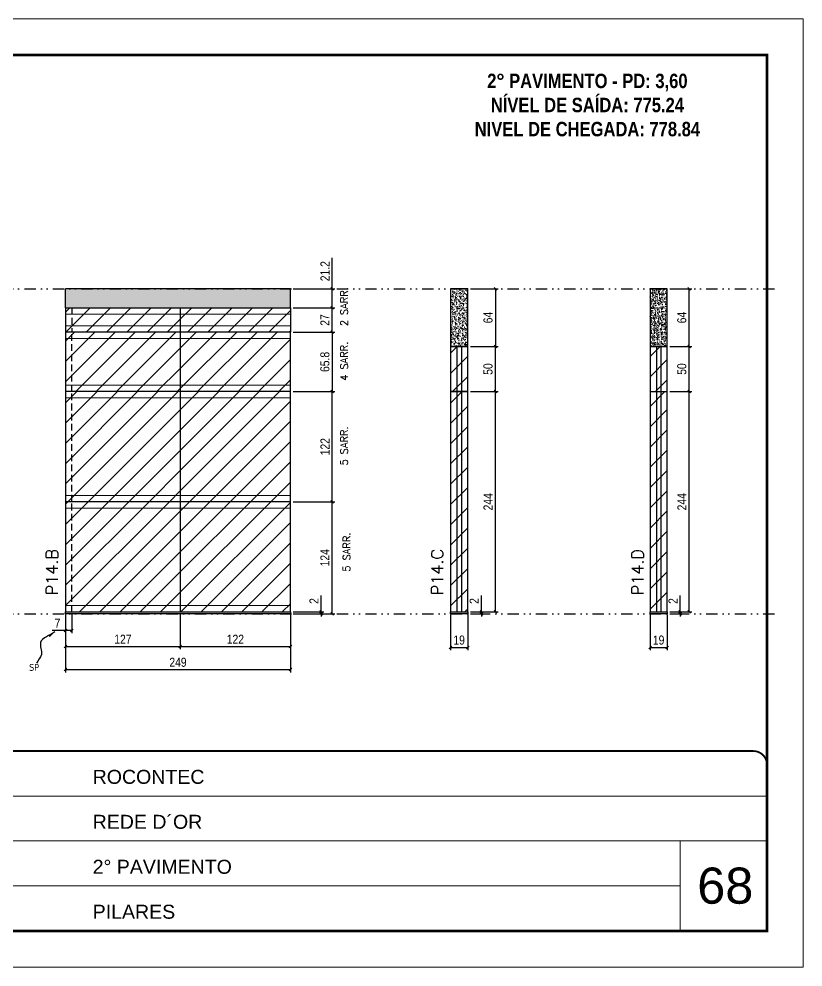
# Model space of a CAD drawing. Extents: x 2949 to 9203, y -16089 to 12527.
# Drawn here: x 8321 to 9189, y -6900 to -5850 of the extents above; entities that cross this region are included whole.
import ezdxf

# ---------------------------------------------------------------- set-up
doc = ezdxf.new("R2010")
doc.units = 0
for name, pattern in [('CONTINUO', [0]), ('DASHED', [0.75, 0.5, -0.25]), ('DIVIDE2', [0.625, 0.25, -0.125, 0, -0.125, 0, -0.125]), ('HIDDEN', [0.375, 0.25, -0.125])]:
    doc.linetypes.add(name, pattern=pattern)
for name, color, linetype, lineweight in [('CARIMBO', 255, 'Continuous', 9), ('Folhas', 255, 'Continuous', 9), ('Hachura', 251, 'Continuous', 9), ('Sarr 2.2x7', 40, 'Continuous', 9), ('SARRAFO DE PRESSAO', 251, 'DASHED', 9), ('Texto Seção', 7, 'Continuous', 15)]:
    doc.layers.add(name, color=color, linetype=linetype, lineweight=lineweight)
for name, color, linetype in [('COTA', 241, 'Continuous'), ('NOMENCLATURA', 7, 'Continuous'), ('Nível', 160, 'Continuous'), ('Painéis', 200, 'Continuous'), ('SARR_2.2x7', 40, 'Continuous'), ('Sarrafo de Pressão', 42, 'HIDDEN'), ('texto', 7, 'Continuous')]:
    doc.layers.add(name, color=color, linetype=linetype)
doc.styles.add('ARIAL', font='arial.ttf')
doc.styles.add('COTA TECNICA', font='techl___.ttf', dxfattribs={"height": 10})
doc.styles.add('COTA TECNICA-50', font='techl___.ttf', dxfattribs={"height": 10})
doc.styles.add('REGUA-120', font='ROMANS.shx', dxfattribs={"height": 15})
doc.styles.add('ROMANC', font='techb___.ttf', dxfattribs={"height": 2.5})
doc.styles.add('ROMANS', font='romans.shx')
doc.styles.get("Standard").update_dxf_attribs({"font": 'arial.ttf'})
doc.dimstyles.new('COTA PAINEL-50', dxfattribs={"dimtxt": 10, "dimasz": 3, "dimexe": 3, "dimexo": 3, "dimgap": 3, "dimtad": 1, "dimdec": 1, "dimzin": 12, "dimdsep": 46, "dimtxsty": 'COTA TECNICA-50', "dimblk1": 'OBLIQUE', "dimblk2": 'OBLIQUE', "dimsah": 1, "dimcen": 0.9, "dimclrd": 4, "dimclre": 4, "dimclrt": 240, "dimadec": 1, "dimazin": 3, "dimtfac": 1, "dimtdec": 1, "dimtmove": 0, "dimatfit": 3, "dimfxl": 1, "dimtolj": 1, "dimtzin": 12, "dimarcsym": 0})
doc.dimstyles.new('PAINEL', dxfattribs={"dimtxt": 10, "dimasz": 3, "dimexe": 3, "dimexo": 3, "dimgap": 3, "dimtad": 1, "dimdec": 1, "dimzin": 12, "dimdsep": 46, "dimtxsty": 'COTA TECNICA', "dimblk1": 'OBLIQUE', "dimblk2": 'OBLIQUE', "dimsah": 1, "dimcen": 0.9, "dimclrd": 4, "dimclre": 4, "dimclrt": 240, "dimadec": 1, "dimazin": 3, "dimtfac": 1, "dimtdec": 1, "dimtmove": 0, "dimatfit": 3, "dimfxl": 1, "dimtolj": 1, "dimtzin": 12, "dimarcsym": 0})
doc.dimstyles.get("Standard").update_dxf_attribs({"dimtxt": 0.18, "dimasz": 0.18, "dimexe": 0.18, "dimexo": 0.0625, "dimgap": 0.09, "dimtad": 0, "dimtih": 1, "dimtoh": 1, "dimdec": 4, "dimzin": 0, "dimdsep": 46, "dimtxsty": 'Standard', "dimcen": 0.09, "dimadec": 0, "dimazin": 0, "dimtfac": 1, "dimtdec": 4, "dimtofl": 0, "dimtmove": 0, "dimatfit": 3, "dimfxl": 1, "dimtolj": 1, "dimtzin": 0, "dimarcsym": 0})
pattern_1 = [(45, (-122901.967, -37644.947), (-11.2253202, 11.2253202), [])]
pattern_2 = [(45, (-122901.967, -37643.947), (-11.2253202, 11.2253202), [])]

# ---------------------------------------------------------------- blocks, each defined once
blk = doc.blocks.new('9999999999')
at = {"color": 30, "linetype": 'CONTINUO'}
for p, q in [((98564.6, 34379.6), (99584, 34379.6)), ((98564.6, 34329.8), (99488, 34329.8)), ((99584, 34329.8), (99488, 34329.8)), ((99488, 34329.8), (99488, 34230.2)), ((98564.6, 34280), (99488, 34280))]:
    blk.add_line(p, q, dxfattribs=at)
at = {"color": 30, "linetype": 'CONTINUO', "const_width": 2}
blk.add_lwpolyline([(99584, 34230.2), (99584, 34414.4, 0.414214), (99569, 34429.4), (98229, 34429.4, 0.414214), (98214, 34414.4), (98214, 34245.2, 0.414214), (98229, 34230.2), (99584, 34230.2)], format="xyb", dxfattribs=at)
at = {"layer": 'Folhas'}
blk.add_lwpolyline([(98139, 34190.2), (99624, 34190.2), (99624, 35240.2), (98139, 35240.2)], close=True, dxfattribs=at)
at = {"layer": 'Folhas', "color": 30, "const_width": 3}
blk.add_lwpolyline([(98214, 34230.2), (99584, 34230.2), (99584, 35200.2), (98214, 35200.2)], close=True, dxfattribs=at)
at = {"color": 7, "linetype": 'Continuous', "ltscale": 5, "style": 'ARIAL'}
for s, height, p in [('ROCONTEC', 15.48, (98837.7, 34393.1)), ('REDE D´OR', 15.48, (98837.7, 34343.3)), ('2° PAVIMENTO', 15.483, (98837.7, 34293.5)), ('PILARES', 15.48, (98837.7, 34243.7))]:
    blk.add_text(s, height=height, dxfattribs=at).set_placement(p)
blk = doc.blocks.new('_Oblique')
at = {"color": 0, "linetype": 'ByBlock', "lineweight": -2}
blk.add_line((-0.5, -0.5), (0.5, 0.5), dxfattribs=at)
blk = doc.blocks.new('*D2283')
at = {"layer": 'COTA', "color": 4, "lineweight": -2, "transparency": 16777216}
for p, q in [((8372.7, -6510.2), (8372.7, -6574.1)), ((8621.7, -6510.2), (8621.7, -6574.1)), ((8372.7, -6571.1), (8621.7, -6571.1))]:
    blk.add_line(p, q, dxfattribs=at)
at = {"layer": 'Defpoints', "color": 0, "transparency": 16777216}
for p in [(8372.7, -6507.2), (8621.7, -6507.2), (8621.7, -6571.1)]:
    blk.add_point(p, dxfattribs=at)
at = {"layer": 'COTA', "color": 4, "lineweight": -2, "transparency": 16777216, "xscale": 3, "yscale": 3, "zscale": 3, "rotation": 180}
blk.add_blockref('_Oblique', (8372.7, -6571.1), dxfattribs=at)
at = {"layer": 'COTA', "color": 4, "lineweight": -2, "transparency": 16777216, "xscale": 3, "yscale": 3, "zscale": 3}
blk.add_blockref('_Oblique', (8621.7, -6571.1), dxfattribs=at)
at = {"layer": 'COTA', "color": 240, "transparency": 16777216, "insert": (8497.2, -6563), "char_height": 10, "attachment_point": 5, "style": 'COTA TECNICA'}
blk.add_mtext('\\A1;249', dxfattribs=at)
blk = doc.blocks.new('*D2284')
at = {"layer": 'COTA', "color": 4, "lineweight": -2, "transparency": 16777216}
for p, q in [((8372.7, -6512.2), (8372.7, -6530.7)), ((8379.7, -6510.2), (8379.7, -6530.7)), ((8372.7, -6527.7), (8357.9, -6527.7)), ((8379.7, -6527.7), (8372.7, -6527.7))]:
    blk.add_line(p, q, dxfattribs=at)
at = {"layer": 'Defpoints', "color": 0, "transparency": 16777216}
for p in [(8372.7, -6509.2), (8379.7, -6507.2), (8372.7, -6527.7)]:
    blk.add_point(p, dxfattribs=at)
at = {"layer": 'COTA', "color": 4, "lineweight": -2, "transparency": 16777216, "xscale": 3, "yscale": 3, "zscale": 3, "rotation": 180}
blk.add_blockref('_Oblique', (8372.7, -6527.7), dxfattribs=at)
at = {"layer": 'COTA', "color": 4, "lineweight": -2, "transparency": 16777216, "xscale": 3, "yscale": 3, "zscale": 3}
blk.add_blockref('_Oblique', (8379.7, -6527.7), dxfattribs=at)
at = {"layer": 'COTA', "color": 240, "transparency": 16777216, "insert": (8363.8, -6519.6), "char_height": 10, "attachment_point": 5, "style": 'COTA TECNICA-50'}
blk.add_mtext('\\A1;7', dxfattribs=at)
blk = doc.blocks.new('*D2285')
at = {"layer": 'COTA', "color": 4, "lineweight": -2, "transparency": 16777216}
for p, q in [((8624.7, -6385.2), (8670.9, -6385.2)), ((8667.9, -6509.2), (8667.9, -6385.2)), ((8624.7, -6509.2), (8670.9, -6509.2))]:
    blk.add_line(p, q, dxfattribs=at)
at = {"layer": 'Defpoints', "color": 0, "transparency": 16777216}
for p in [(8621.7, -6385.2), (8667.9, -6385.2), (8621.7, -6509.2)]:
    blk.add_point(p, dxfattribs=at)
at = {"layer": 'COTA', "color": 4, "lineweight": -2, "transparency": 16777216, "xscale": 3, "yscale": 3, "zscale": 3}
for p, rotation in [((8667.9, -6385.2), 90), ((8667.9, -6509.2), 270)]:
    blk.add_blockref('_Oblique', p, dxfattribs=dict(at, rotation=rotation))
at = {"layer": 'COTA', "color": 240, "transparency": 16777216, "insert": (8659.8, -6447.2), "char_height": 10, "attachment_point": 5, "rotation": 90, "style": 'COTA TECNICA-50'}
blk.add_mtext('\\A1;124', dxfattribs=at)
blk = doc.blocks.new('*D2286')
at = {"layer": 'COTA', "color": 4, "lineweight": -2, "transparency": 16777216}
for p, q in [((8655.7, -6507.2), (8655.7, -6489.1)), ((8624.7, -6507.2), (8658.7, -6507.2)), ((8624.7, -6509.2), (8658.7, -6509.2)), ((8655.7, -6509.2), (8655.7, -6507.2)), ((8655.7, -6509.2), (8655.7, -6512.2))]:
    blk.add_line(p, q, dxfattribs=at)
at = {"layer": 'Defpoints', "color": 0, "transparency": 16777216}
for p in [(8621.7, -6507.2), (8621.7, -6509.2), (8655.7, -6509.2)]:
    blk.add_point(p, dxfattribs=at)
at = {"layer": 'COTA', "color": 4, "lineweight": -2, "transparency": 16777216, "xscale": 3, "yscale": 3, "zscale": 3}
for p, rotation in [((8655.7, -6507.2), 270), ((8655.7, -6509.2), 90)]:
    blk.add_blockref('_Oblique', p, dxfattribs=dict(at, rotation=rotation))
at = {"layer": 'COTA', "color": 240, "transparency": 16777216, "insert": (8647.7, -6495.1), "char_height": 10, "attachment_point": 5, "rotation": 90, "style": 'COTA TECNICA-50'}
blk.add_mtext('\\A1;2', dxfattribs=at)
blk = doc.blocks.new('*D2287')
at = {"layer": 'COTA', "color": 4, "linetype": 'ByBlock', "lineweight": -2, "transparency": 16777216}
for p, q in [((8624.7, -6197.4), (8670.9, -6197.4)), ((8667.9, -6197.4), (8667.9, -6263.2)), ((8624.7, -6263.2), (8670.9, -6263.2))]:
    blk.add_line(p, q, dxfattribs=at)
at = {"layer": 'Defpoints', "color": 0, "linetype": 'ByBlock', "transparency": 16777216}
for p in [(8621.7, -6197.4), (8621.7, -6263.2), (8667.9, -6263.2)]:
    blk.add_point(p, dxfattribs=at)
at = {"layer": 'COTA', "color": 4, "linetype": 'ByBlock', "lineweight": -2, "transparency": 16777216, "xscale": 3, "yscale": 3, "zscale": 3}
for p, rotation in [((8667.9, -6197.4), 90), ((8667.9, -6263.2), 270)]:
    blk.add_blockref('_Oblique', p, dxfattribs=dict(at, rotation=rotation))
at = {"layer": 'COTA', "color": 240, "linetype": 'ByBlock', "transparency": 16777216, "insert": (8659.8, -6230.3), "char_height": 10, "attachment_point": 5, "rotation": 90, "style": 'COTA TECNICA'}
blk.add_mtext('\\A1;65.8', dxfattribs=at)
blk = doc.blocks.new('*D2288')
at = {"layer": 'COTA', "color": 4, "linetype": 'ByBlock', "lineweight": -2, "transparency": 16777216}
for p, q in [((8624.7, -6263.2), (8670.9, -6263.2)), ((8667.9, -6385.2), (8667.9, -6263.2)), ((8624.7, -6385.2), (8670.9, -6385.2))]:
    blk.add_line(p, q, dxfattribs=at)
at = {"layer": 'Defpoints', "color": 0, "linetype": 'ByBlock', "transparency": 16777216}
for p in [(8621.7, -6263.2), (8667.9, -6263.2), (8621.7, -6385.2)]:
    blk.add_point(p, dxfattribs=at)
at = {"layer": 'COTA', "color": 4, "linetype": 'ByBlock', "lineweight": -2, "transparency": 16777216, "xscale": 3, "yscale": 3, "zscale": 3}
for p, rotation in [((8667.9, -6263.2), 90), ((8667.9, -6385.2), 270)]:
    blk.add_blockref('_Oblique', p, dxfattribs=dict(at, rotation=rotation))
at = {"layer": 'COTA', "color": 240, "linetype": 'ByBlock', "transparency": 16777216, "insert": (8659.9, -6324.2), "char_height": 10, "attachment_point": 5, "rotation": 90, "style": 'COTA TECNICA'}
blk.add_mtext('\\A1;122', dxfattribs=at)
blk = doc.blocks.new('*D2326')
at = {"layer": 'COTA', "color": 4, "linetype": 'ByBlock', "lineweight": -2, "transparency": 16777216}
for p, q in [((8372.7, -6510.2), (8372.7, -6548.5)), ((8499.7, -6510.2), (8499.7, -6548.5)), ((8372.7, -6545.5), (8499.7, -6545.5))]:
    blk.add_line(p, q, dxfattribs=at)
at = {"layer": 'Defpoints', "color": 0, "linetype": 'ByBlock', "transparency": 16777216}
for p in [(8372.7, -6507.2), (8499.7, -6507.2), (8499.7, -6545.5)]:
    blk.add_point(p, dxfattribs=at)
at = {"layer": 'COTA', "color": 4, "linetype": 'ByBlock', "lineweight": -2, "transparency": 16777216, "xscale": 3, "yscale": 3, "zscale": 3, "rotation": 180}
blk.add_blockref('_Oblique', (8372.7, -6545.5), dxfattribs=at)
at = {"layer": 'COTA', "color": 4, "linetype": 'ByBlock', "lineweight": -2, "transparency": 16777216, "xscale": 3, "yscale": 3, "zscale": 3}
blk.add_blockref('_Oblique', (8499.7, -6545.5), dxfattribs=at)
at = {"layer": 'COTA', "color": 240, "linetype": 'ByBlock', "transparency": 16777216, "insert": (8436.2, -6537.4), "char_height": 10, "attachment_point": 5, "style": 'COTA TECNICA'}
blk.add_mtext('\\A1;127', dxfattribs=at)
blk = doc.blocks.new('*D2327')
at = {"layer": 'COTA', "color": 4, "linetype": 'ByBlock', "lineweight": -2, "transparency": 16777216}
for p, q in [((8499.7, -6510.2), (8499.7, -6548.5)), ((8621.7, -6512.2), (8621.7, -6548.5)), ((8499.7, -6545.5), (8621.7, -6545.5))]:
    blk.add_line(p, q, dxfattribs=at)
at = {"layer": 'Defpoints', "color": 0, "linetype": 'ByBlock', "transparency": 16777216}
for p in [(8499.7, -6507.2), (8621.7, -6509.2), (8621.7, -6545.5)]:
    blk.add_point(p, dxfattribs=at)
at = {"layer": 'COTA', "color": 4, "linetype": 'ByBlock', "lineweight": -2, "transparency": 16777216, "xscale": 3, "yscale": 3, "zscale": 3, "rotation": 180}
blk.add_blockref('_Oblique', (8499.7, -6545.5), dxfattribs=at)
at = {"layer": 'COTA', "color": 4, "linetype": 'ByBlock', "lineweight": -2, "transparency": 16777216, "xscale": 3, "yscale": 3, "zscale": 3}
blk.add_blockref('_Oblique', (8621.7, -6545.5), dxfattribs=at)
at = {"layer": 'COTA', "color": 240, "linetype": 'ByBlock', "transparency": 16777216, "insert": (8560.7, -6537.4), "char_height": 10, "attachment_point": 5, "style": 'COTA TECNICA'}
blk.add_mtext('\\A1;122', dxfattribs=at)
blk = doc.blocks.new('*D2262')
at = {"layer": 'COTA', "color": 4, "lineweight": -2, "transparency": 16777216}
for p, q in [((8798.9, -6510.2), (8798.9, -6549.5)), ((8817.9, -6510.2), (8817.9, -6549.5)), ((8798.9, -6546.5), (8817.9, -6546.5))]:
    blk.add_line(p, q, dxfattribs=at)
at = {"layer": 'Defpoints', "color": 0, "transparency": 16777216}
for p in [(8798.9, -6507.2), (8817.9, -6507.2), (8817.9, -6546.5)]:
    blk.add_point(p, dxfattribs=at)
at = {"layer": 'COTA', "color": 4, "lineweight": -2, "transparency": 16777216, "xscale": 3, "yscale": 3, "zscale": 3, "rotation": 180}
blk.add_blockref('_Oblique', (8798.9, -6546.5), dxfattribs=at)
at = {"layer": 'COTA', "color": 4, "lineweight": -2, "transparency": 16777216, "xscale": 3, "yscale": 3, "zscale": 3}
blk.add_blockref('_Oblique', (8817.9, -6546.5), dxfattribs=at)
at = {"layer": 'COTA', "color": 240, "transparency": 16777216, "insert": (8808.4, -6538.4), "char_height": 10, "attachment_point": 5, "style": 'COTA TECNICA'}
blk.add_mtext('\\A1;19', dxfattribs=at)
blk = doc.blocks.new('*D2263')
at = {"layer": 'COTA', "color": 4, "lineweight": -2, "transparency": 16777216}
for p, q in [((9019.7, -6510.2), (9019.7, -6549.5)), ((9038.7, -6510.2), (9038.7, -6549.5)), ((9019.7, -6546.5), (9038.7, -6546.5))]:
    blk.add_line(p, q, dxfattribs=at)
at = {"layer": 'Defpoints', "color": 0, "transparency": 16777216}
for p in [(9019.7, -6507.2), (9038.7, -6507.2), (9038.7, -6546.5)]:
    blk.add_point(p, dxfattribs=at)
at = {"layer": 'COTA', "color": 4, "lineweight": -2, "transparency": 16777216, "xscale": 3, "yscale": 3, "zscale": 3, "rotation": 180}
blk.add_blockref('_Oblique', (9019.7, -6546.5), dxfattribs=at)
at = {"layer": 'COTA', "color": 4, "lineweight": -2, "transparency": 16777216, "xscale": 3, "yscale": 3, "zscale": 3}
blk.add_blockref('_Oblique', (9038.7, -6546.5), dxfattribs=at)
at = {"layer": 'COTA', "color": 240, "transparency": 16777216, "insert": (9029.2, -6538.4), "char_height": 10, "attachment_point": 5, "style": 'COTA TECNICA'}
blk.add_mtext('\\A1;19', dxfattribs=at)
blk = doc.blocks.new('*D2264')
at = {"layer": 'COTA', "color": 4, "lineweight": -2, "transparency": 16777216}
for p, q in [((9041.7, -6149.2), (9066, -6149.2)), ((9063, -6213.2), (9063, -6149.2)), ((9041.7, -6213.2), (9066, -6213.2))]:
    blk.add_line(p, q, dxfattribs=at)
at = {"layer": 'Defpoints', "color": 0, "transparency": 16777216}
for p in [(9038.7, -6149.2), (9063, -6149.2), (9038.7, -6213.2)]:
    blk.add_point(p, dxfattribs=at)
at = {"layer": 'COTA', "color": 4, "lineweight": -2, "transparency": 16777216, "xscale": 3, "yscale": 3, "zscale": 3}
for p, rotation in [((9063, -6149.2), 90), ((9063, -6213.2), 270)]:
    blk.add_blockref('_Oblique', p, dxfattribs=dict(at, rotation=rotation))
at = {"layer": 'COTA', "color": 240, "transparency": 16777216, "insert": (9054.9, -6181.2), "char_height": 10, "attachment_point": 5, "rotation": 90, "style": 'COTA TECNICA'}
blk.add_mtext('\\A1;64', dxfattribs=at)
blk = doc.blocks.new('*D2265')
at = {"layer": 'COTA', "color": 4, "lineweight": -2, "transparency": 16777216}
for p, q in [((8833, -6507.2), (8833, -6489.1)), ((8820.9, -6507.2), (8836, -6507.2)), ((8820.9, -6509.2), (8836, -6509.2)), ((8833, -6509.2), (8833, -6507.2)), ((8833, -6509.2), (8833, -6512.2))]:
    blk.add_line(p, q, dxfattribs=at)
at = {"layer": 'Defpoints', "color": 0, "transparency": 16777216}
for p in [(8817.9, -6507.2), (8817.9, -6509.2), (8833, -6507.2)]:
    blk.add_point(p, dxfattribs=at)
at = {"layer": 'COTA', "color": 4, "lineweight": -2, "transparency": 16777216, "xscale": 3, "yscale": 3, "zscale": 3}
for p, rotation in [((8833, -6507.2), 270), ((8833, -6509.2), 90)]:
    blk.add_blockref('_Oblique', p, dxfattribs=dict(at, rotation=rotation))
at = {"layer": 'COTA', "color": 240, "transparency": 16777216, "insert": (8825, -6495.1), "char_height": 10, "attachment_point": 5, "rotation": 90, "style": 'COTA TECNICA-50'}
blk.add_mtext('\\A1;2', dxfattribs=at)
blk = doc.blocks.new('*D2302')
at = {"layer": 'COTA', "color": 4, "linetype": 'ByBlock', "lineweight": -2, "transparency": 16777216}
for p, q in [((8820.9, -6149.2), (8851.5, -6149.2)), ((8848.5, -6149.2), (8848.5, -6213.2)), ((8820.9, -6213.2), (8851.5, -6213.2))]:
    blk.add_line(p, q, dxfattribs=at)
at = {"layer": 'Defpoints', "color": 0, "linetype": 'ByBlock', "transparency": 16777216}
for p in [(8817.9, -6149.2), (8817.9, -6213.2), (8848.5, -6213.2)]:
    blk.add_point(p, dxfattribs=at)
at = {"layer": 'COTA', "color": 4, "linetype": 'ByBlock', "lineweight": -2, "transparency": 16777216, "xscale": 3, "yscale": 3, "zscale": 3}
for p, rotation in [((8848.5, -6149.2), 90), ((8848.5, -6213.2), 270)]:
    blk.add_blockref('_Oblique', p, dxfattribs=dict(at, rotation=rotation))
at = {"layer": 'COTA', "color": 240, "linetype": 'ByBlock', "transparency": 16777216, "insert": (8840.4, -6181.2), "char_height": 10, "attachment_point": 5, "rotation": 90, "style": 'COTA TECNICA'}
blk.add_mtext('\\A1;64', dxfattribs=at)
blk = doc.blocks.new('*D2303')
at = {"layer": 'COTA', "color": 4, "linetype": 'ByBlock', "lineweight": -2, "transparency": 16777216}
for p, q in [((8820.9, -6263.2), (8851.5, -6263.2)), ((8848.5, -6507.2), (8848.5, -6263.2)), ((8820.9, -6507.2), (8851.5, -6507.2))]:
    blk.add_line(p, q, dxfattribs=at)
at = {"layer": 'Defpoints', "color": 0, "linetype": 'ByBlock', "transparency": 16777216}
for p in [(8817.9, -6263.2), (8848.5, -6263.2), (8817.9, -6507.2)]:
    blk.add_point(p, dxfattribs=at)
at = {"layer": 'COTA', "color": 4, "linetype": 'ByBlock', "lineweight": -2, "transparency": 16777216, "xscale": 3, "yscale": 3, "zscale": 3}
for p, rotation in [((8848.5, -6263.2), 90), ((8848.5, -6507.2), 270)]:
    blk.add_blockref('_Oblique', p, dxfattribs=dict(at, rotation=rotation))
at = {"layer": 'COTA', "color": 240, "linetype": 'ByBlock', "transparency": 16777216, "insert": (8840.4, -6385.2), "char_height": 10, "attachment_point": 5, "rotation": 90, "style": 'COTA TECNICA'}
blk.add_mtext('\\A1;244', dxfattribs=at)
blk = doc.blocks.new('*D2304')
at = {"layer": 'COTA', "color": 4, "linetype": 'ByBlock', "lineweight": -2, "transparency": 16777216}
for p, q in [((8820.9, -6213.2), (8851.5, -6213.2)), ((8848.5, -6263.2), (8848.5, -6213.2)), ((8820.9, -6263.2), (8851.5, -6263.2))]:
    blk.add_line(p, q, dxfattribs=at)
at = {"layer": 'Defpoints', "color": 0, "linetype": 'ByBlock', "transparency": 16777216}
for p in [(8817.9, -6213.2), (8848.5, -6213.2), (8817.9, -6263.2)]:
    blk.add_point(p, dxfattribs=at)
at = {"layer": 'COTA', "color": 4, "linetype": 'ByBlock', "lineweight": -2, "transparency": 16777216, "xscale": 3, "yscale": 3, "zscale": 3}
for p, rotation in [((8848.5, -6213.2), 90), ((8848.5, -6263.2), 270)]:
    blk.add_blockref('_Oblique', p, dxfattribs=dict(at, rotation=rotation))
at = {"layer": 'COTA', "color": 240, "linetype": 'ByBlock', "transparency": 16777216, "insert": (8840.4, -6238.2), "char_height": 10, "attachment_point": 5, "rotation": 90, "style": 'COTA TECNICA'}
blk.add_mtext('\\A1;50', dxfattribs=at)
blk = doc.blocks.new('*D2266')
at = {"layer": 'COTA', "color": 4, "linetype": 'ByBlock', "lineweight": -2, "transparency": 16777216}
for p, q in [((9041.7, -6263.2), (9066, -6263.2)), ((9063, -6507.2), (9063, -6263.2)), ((9041.7, -6507.2), (9066, -6507.2))]:
    blk.add_line(p, q, dxfattribs=at)
at = {"layer": 'Defpoints', "color": 0, "linetype": 'ByBlock', "transparency": 16777216}
for p in [(9038.7, -6263.2), (9063, -6263.2), (9038.7, -6507.2)]:
    blk.add_point(p, dxfattribs=at)
at = {"layer": 'COTA', "color": 4, "linetype": 'ByBlock', "lineweight": -2, "transparency": 16777216, "xscale": 3, "yscale": 3, "zscale": 3}
for p, rotation in [((9063, -6263.2), 90), ((9063, -6507.2), 270)]:
    blk.add_blockref('_Oblique', p, dxfattribs=dict(at, rotation=rotation))
at = {"layer": 'COTA', "color": 240, "linetype": 'ByBlock', "transparency": 16777216, "insert": (9055, -6385.2), "char_height": 10, "attachment_point": 5, "rotation": 90, "style": 'COTA TECNICA'}
blk.add_mtext('\\A1;244', dxfattribs=at)
blk = doc.blocks.new('*D2267')
at = {"layer": 'COTA', "color": 4, "linetype": 'ByBlock', "lineweight": -2, "transparency": 16777216}
for p, q in [((9041.7, -6213.2), (9066, -6213.2)), ((9063, -6263.2), (9063, -6213.2)), ((9041.7, -6263.2), (9066, -6263.2))]:
    blk.add_line(p, q, dxfattribs=at)
at = {"layer": 'Defpoints', "color": 0, "linetype": 'ByBlock', "transparency": 16777216}
for p in [(9038.7, -6213.2), (9063, -6213.2), (9038.7, -6263.2)]:
    blk.add_point(p, dxfattribs=at)
at = {"layer": 'COTA', "color": 4, "linetype": 'ByBlock', "lineweight": -2, "transparency": 16777216, "xscale": 3, "yscale": 3, "zscale": 3}
for p, rotation in [((9063, -6213.2), 90), ((9063, -6263.2), 270)]:
    blk.add_blockref('_Oblique', p, dxfattribs=dict(at, rotation=rotation))
at = {"layer": 'COTA', "color": 240, "linetype": 'ByBlock', "transparency": 16777216, "insert": (9054.9, -6238.2), "char_height": 10, "attachment_point": 5, "rotation": 90, "style": 'COTA TECNICA'}
blk.add_mtext('\\A1;50', dxfattribs=at)
blk = doc.blocks.new('*D2305')
at = {"layer": 'COTA', "color": 4, "linetype": 'ByBlock', "lineweight": -2, "transparency": 16777216}
for p, q in [((9053.2, -6507.2), (9053.2, -6489.1)), ((9041.7, -6507.2), (9056.2, -6507.2)), ((9041.7, -6509.2), (9056.2, -6509.2)), ((9053.2, -6509.2), (9053.2, -6507.2)), ((9053.2, -6509.2), (9053.2, -6512.2))]:
    blk.add_line(p, q, dxfattribs=at)
at = {"layer": 'Defpoints', "color": 0, "linetype": 'ByBlock', "transparency": 16777216}
for p in [(9038.7, -6507.2), (9038.7, -6509.2), (9053.2, -6507.2)]:
    blk.add_point(p, dxfattribs=at)
at = {"layer": 'COTA', "color": 4, "linetype": 'ByBlock', "lineweight": -2, "transparency": 16777216, "xscale": 3, "yscale": 3, "zscale": 3}
for p, rotation in [((9053.2, -6507.2), 270), ((9053.2, -6509.2), 90)]:
    blk.add_blockref('_Oblique', p, dxfattribs=dict(at, rotation=rotation))
at = {"layer": 'COTA', "color": 240, "linetype": 'ByBlock', "transparency": 16777216, "insert": (9045.2, -6495.1), "char_height": 10, "attachment_point": 5, "rotation": 90, "style": 'COTA TECNICA'}
blk.add_mtext('\\A1;2', dxfattribs=at)
blk = doc.blocks.new('*D2339')
at = {"layer": 'COTA', "color": 4, "linetype": 'ByBlock', "lineweight": -2, "transparency": 16777216}
for p, q in [((8667.9, -6149.2), (8667.9, -6115)), ((8624.7, -6149.2), (8670.9, -6149.2)), ((8667.9, -6170.4), (8667.9, -6149.2)), ((8624.7, -6170.4), (8670.9, -6170.4))]:
    blk.add_line(p, q, dxfattribs=at)
at = {"layer": 'Defpoints', "color": 0, "linetype": 'ByBlock', "transparency": 16777216}
for p in [(8621.7, -6149.2), (8667.9, -6149.2), (8621.7, -6170.4)]:
    blk.add_point(p, dxfattribs=at)
at = {"layer": 'COTA', "color": 4, "linetype": 'ByBlock', "lineweight": -2, "transparency": 16777216, "xscale": 3, "yscale": 3, "zscale": 3}
for p, rotation in [((8667.9, -6149.2), 90), ((8667.9, -6170.4), 270)]:
    blk.add_blockref('_Oblique', p, dxfattribs=dict(at, rotation=rotation))
at = {"layer": 'COTA', "color": 240, "linetype": 'ByBlock', "transparency": 16777216, "insert": (8659.9, -6129.8), "char_height": 10, "attachment_point": 5, "rotation": 90, "style": 'COTA TECNICA'}
blk.add_mtext('\\A1;21.2', dxfattribs=at)
blk = doc.blocks.new('*D2341')
at = {"layer": 'COTA', "color": 4, "lineweight": -2, "transparency": 16777216}
for p, q in [((8624.7, -6170.4), (8670.9, -6170.4)), ((8667.9, -6197.4), (8667.9, -6170.4)), ((8624.7, -6197.4), (8670.9, -6197.4))]:
    blk.add_line(p, q, dxfattribs=at)
at = {"layer": 'Defpoints', "color": 0, "transparency": 16777216}
for p in [(8621.7, -6170.4), (8667.9, -6170.4), (8621.7, -6197.4)]:
    blk.add_point(p, dxfattribs=at)
at = {"layer": 'COTA', "color": 4, "lineweight": -2, "transparency": 16777216, "xscale": 3, "yscale": 3, "zscale": 3}
for p, rotation in [((8667.9, -6170.4), 90), ((8667.9, -6197.4), 270)]:
    blk.add_blockref('_Oblique', p, dxfattribs=dict(at, rotation=rotation))
at = {"layer": 'COTA', "color": 240, "transparency": 16777216, "insert": (8659.8, -6183.9), "char_height": 10, "attachment_point": 5, "rotation": 90, "style": 'COTA TECNICA'}
blk.add_mtext('\\A1;27', dxfattribs=at)

msp = doc.modelspace()

# ---------------------------------------------------------------- hatches: boundary and pattern name
at = {"layer": 'COTA', "linetype": 'ByBlock'}
h = msp.add_hatch(dxfattribs=at)
h.set_pattern_fill('AR-CONC', color=256, scale=0.03)
h.set_pattern_definition([(50, (-122901.9665, -37616.947), (5.46554007, -0.47817257), [0.5715, -6.2865]), (355, (-122901.9665, -37616.947), (-1.05730264, 5.73170536), [0.4572, -5.02921753]), (100.4514447, (-122901.511, -37616.987), (4.40823741, 5.25353256), [0.48570026, -5.34270734]), (46.1842, (-122901.9665, -37615.423), (8.13237123, -1.26126984), [0.85725, -9.42975]), (96.6355576, (-122901.289, -37615.528), (7.122124, 7.42278374), [0.7285507, -8.01406824]), (351.184151, (-122901.9665, -37615.423), (7.122124, 7.42278374), [0.685799, -7.54379196]), (21, (-122901.2045, -37615.804), (4.54843174, -3.06795595), [0.5715, -6.2865]), (326, (-122901.2045, -37615.804), (1.85406085, 5.52563898), [0.4572, -5.0292]), (71.451445, (-122900.8255, -37616.0596), (6.40249258, 2.45768307), [0.48570026, -5.34269813]), (37.5, (-122901.9665, -37616.947), (0.092658098, 2.536651166), [0, -4.96824, 0, -5.1054, 0, -5.04825]), (7.5, (-122901.9665, -37616.947), (2.004589875, 3.005417245), [0, -2.91084, 0, -4.85394, 0, -1.92405]), (327.5, (-122903.6658, -37616.947), (4.067717855, -0.17186232), [0, -1.905, 0, -5.9436, 0, -7.8867]), (317.5, (-122904.4278, -37616.947), (4.44387544, 0.76279473), [0, -2.4765, 0, -3.94716, 0, -5.6007])])
h.paths.add_polyline_path([(8621.68, -6149.18), (8598.68, -6149.18), (8372.68, -6149.18), (8372.68, -6171.18), (8621.68, -6171.18)])
h = msp.add_hatch(dxfattribs=at)
h.set_pattern_fill('AR-CONC', color=256, scale=0.03)
h.set_pattern_definition([(50, (-122932.155, -34215.2216), (5.46554007, -0.47817257), [0.5715, -6.2865]), (355, (-122932.155, -34215.2216), (-1.05730264, 5.73170536), [0.4572, -5.02921753]), (100.4514447, (-122931.6994, -34215.2614), (4.40823741, 5.25353256), [0.48570026, -5.34270734]), (46.1842, (-122932.155, -34213.6976), (8.13237123, -1.26126984), [0.85725, -9.42975]), (96.6355576, (-122931.477, -34213.803), (7.122124, 7.42278374), [0.7285507, -8.01406824]), (351.184151, (-122932.155, -34213.698), (7.122124, 7.42278374), [0.685799, -7.54379196]), (21, (-122931.393, -34214.0786), (4.54843174, -3.06795595), [0.5715, -6.2865]), (326, (-122931.393, -34214.0786), (1.85406085, 5.52563898), [0.4572, -5.0292]), (71.451445, (-122931.014, -34214.334), (6.40249258, 2.45768307), [0.48570026, -5.34269813]), (37.5, (-122932.1549, -34215.2216), (0.092658098, 2.536651166), [0, -4.96824, 0, -5.1054, 0, -5.04825]), (7.5, (-122932.155, -34215.2216), (2.004589875, 3.005417245), [0, -2.91084, 0, -4.85394, 0, -1.92405]), (327.5, (-122933.8542, -34215.2216), (4.067717855, -0.17186232), [0, -1.905, 0, -5.9436, 0, -7.8867]), (317.5, (-122934.616, -34215.2216), (4.44387544, 0.76279473), [0, -2.4765, 0, -3.94716, 0, -5.6007])])
h.paths.add_polyline_path([(8799.2, -6213.18), (8818.2, -6213.18), (8817.7, -6149.18), (8798.7, -6149.18)])
h = msp.add_hatch(dxfattribs=at)
h.set_pattern_fill('AR-CONC', color=256, scale=0.03)
h.set_pattern_definition([(50, (-122894.54, -34216.2216), (5.46554007, -0.47817257), [0.5715, -6.2865]), (355, (-122894.54, -34216.2216), (-1.05730264, 5.73170536), [0.4572, -5.02921753]), (100.4514447, (-122894.0846, -34216.2614), (4.40823741, 5.25353256), [0.48570026, -5.34270734]), (46.1842, (-122894.54, -34214.6976), (8.13237123, -1.26126984), [0.85725, -9.42975]), (96.6355576, (-122893.8624, -34214.803), (7.122124, 7.42278374), [0.7285507, -8.01406824]), (351.184151, (-122894.54, -34214.698), (7.122124, 7.42278374), [0.685799, -7.54379196]), (21, (-122893.778, -34215.0786), (4.54843174, -3.06795595), [0.5715, -6.2865]), (326, (-122893.778, -34215.0786), (1.85406085, 5.52563898), [0.4572, -5.0292]), (71.451445, (-122893.399, -34215.334), (6.40249258, 2.45768307), [0.48570026, -5.34269813]), (37.5, (-122894.5401, -34216.2216), (0.092658098, 2.536651166), [0, -4.96824, 0, -5.1054, 0, -5.04825]), (7.5, (-122894.54, -34216.2216), (2.004589875, 3.005417245), [0, -2.91084, 0, -4.85394, 0, -1.92405]), (327.5, (-122896.2394, -34216.2216), (4.067717855, -0.17186232), [0, -1.905, 0, -5.9436, 0, -7.8867]), (317.5, (-122897.0014, -34216.2216), (4.44387544, 0.76279473), [0, -2.4765, 0, -3.94716, 0, -5.6007])])
h.paths.add_polyline_path([(9019.73, -6213.18), (9038.73, -6213.18), (9038.73, -6149.18), (9019.73, -6149.18)])
at = {"layer": 'Hachura'}
h = msp.add_hatch(dxfattribs=at)
h.set_pattern_fill('ANSI31', color=256, scale=5)
h.paths.add_polyline_path([(8499.68, -6170.38), (8372.68, -6170.38), (8372.68, -6197.38), (8499.68, -6197.38)])
h = msp.add_hatch(dxfattribs=at)
h.set_pattern_fill('ANSI31', color=256, scale=5)
h.paths.add_polyline_path([(8621.68, -6170.38), (8499.68, -6170.38), (8499.68, -6197.38), (8621.68, -6197.38)])
at = {"layer": 'Hachura', "linetype": 'ByBlock'}
h = msp.add_hatch(dxfattribs=at)
h.set_pattern_fill('ANSI31', color=256, scale=5)
h.set_pattern_definition(pattern_2)
h.paths.add_polyline_path([(8499.68, -6263.18), (8499.68, -6197.38), (8372.68, -6197.38), (8372.68, -6263.18)])
h = msp.add_hatch(dxfattribs=at)
h.set_pattern_fill('ANSI31', color=256, scale=5)
h.set_pattern_definition(pattern_2)
h.paths.add_polyline_path([(8621.68, -6263.18), (8621.68, -6197.38), (8499.68, -6197.38), (8499.68, -6263.18)])
at = {"layer": 'Hachura'}
h = msp.add_hatch(dxfattribs=at)
h.set_pattern_fill('ANSI31', color=256, scale=5)
h.paths.add_polyline_path([(8817.95, -6213.18), (8798.95, -6213.18), (8798.95, -6263.18), (8817.95, -6263.18)])
h = msp.add_hatch(dxfattribs=at)
h.set_pattern_fill('ANSI31', color=256, scale=5)
h.paths.add_polyline_path([(9038.73, -6213.18), (9019.73, -6213.18), (9019.73, -6263.18), (9038.73, -6263.18)])
at = {"layer": 'Hachura', "linetype": 'ByBlock'}
h = msp.add_hatch(dxfattribs=at)
h.set_pattern_fill('ANSI31', color=256, scale=5)
h.set_pattern_definition(pattern_1)
h.paths.add_polyline_path([(8499.68, -6263.18), (8372.68, -6263.18), (8372.68, -6385.18), (8499.68, -6385.18)])
h = msp.add_hatch(dxfattribs=at)
h.set_pattern_fill('ANSI31', color=256, scale=5)
h.set_pattern_definition(pattern_1)
h.paths.add_polyline_path([(8621.68, -6263.18), (8499.68, -6263.18), (8499.68, -6385.18), (8621.68, -6385.18)])
h = msp.add_hatch(dxfattribs=at)
h.set_pattern_fill('ANSI31', color=256, scale=5)
h.set_pattern_definition(pattern_1)
h.paths.add_polyline_path([(8817.95, -6263.18), (8798.95, -6263.18), (8798.95, -6507.18), (8817.95, -6507.18)])
h = msp.add_hatch(dxfattribs=at)
h.set_pattern_fill('ANSI31', color=256, scale=5)
h.set_pattern_definition(pattern_1)
h.paths.add_polyline_path([(9038.73, -6263.18), (9019.73, -6263.18), (9019.73, -6507.18), (9038.73, -6507.18)])
h = msp.add_hatch(dxfattribs=at)
h.set_pattern_fill('ANSI31', color=256, scale=5)
h.set_pattern_definition(pattern_1)
h.paths.add_polyline_path([(8372.68, -6385.18), (8372.68, -6507.18), (8499.68, -6507.18), (8499.68, -6385.18)])
h = msp.add_hatch(dxfattribs=at)
h.set_pattern_fill('ANSI31', color=256, scale=5)
h.set_pattern_definition(pattern_1)
h.paths.add_polyline_path([(8499.68, -6385.18), (8499.68, -6507.18), (8621.68, -6507.18), (8621.68, -6385.18)])

# ---------------------------------------------------------------- linework, layer by layer
at = {"layer": 'COTA', "linetype": 'ByBlock'}
for p, q in [((8372.68, -6170.38), (8372.68, -6149.18)), ((8621.68, -6149.18), (8372.68, -6149.18)), ((8621.68, -6170.38), (8621.68, -6149.18))]:
    msp.add_line(p, q, dxfattribs=at)
for points in [[(8798.95, -6213.18), (8817.95, -6213.18), (8817.95, -6149.18), (8798.95, -6149.18)], [(9019.73, -6213.18), (9038.73, -6213.18), (9038.73, -6149.18), (9019.73, -6149.18)]]:
    msp.add_lwpolyline(points, close=True, dxfattribs=at)
at = {"layer": 'Nível', "color": 4, "linetype": 'DIVIDE2', "ltscale": 50}
for p, q in [((7792.53, -6149.18), (9162.53, -6149.18)), ((7792.53, -6509.18), (9162.53, -6509.18))]:
    msp.add_line(p, q, dxfattribs=at)
at = {"layer": 'Painéis'}
for p, q in [((8372.68, -6170.38), (8621.68, -6170.38)), ((8372.68, -6170.38), (8372.68, -6197.38)), ((8499.68, -6170.38), (8499.68, -6507.18)), ((8621.68, -6170.38), (8621.68, -6197.38)), ((8621.68, -6197.38), (8372.68, -6197.38)), ((8372.68, -6197.38), (8372.68, -6507.18)), ((8621.68, -6507.18), (8621.68, -6197.38)), ((9038.73, -6213.18), (9019.73, -6213.18)), ((9019.73, -6213.18), (9019.73, -6507.18)), ((9038.73, -6507.18), (9038.73, -6213.18)), ((8372.68, -6231.18), (8372.68, -6231.18)), ((8621.68, -6231.18), (8621.68, -6231.18)), ((8621.68, -6263.18), (8372.68, -6263.18)), ((9019.73, -6263.18), (9038.73, -6263.18)), ((8621.68, -6385.18), (8372.68, -6385.18)), ((8372.68, -6507.18), (8621.68, -6507.18)), ((9019.73, -6507.18), (9038.73, -6507.18)), ((9019.73, -6507.18), (9038.73, -6507.18)), ((9019.73, -6509.18), (9019.73, -6507.18)), ((9038.73, -6509.18), (9019.73, -6509.18)), ((9038.73, -6507.18), (9038.73, -6509.18))]:
    msp.add_line(p, q, dxfattribs=at)
for points in [[(8798.95, -6263.18), (8817.95, -6263.18), (8817.95, -6213.18), (8798.95, -6213.18)], [(8798.95, -6507.18), (8817.95, -6507.18), (8817.95, -6263.18), (8798.95, -6263.18)], [(8372.68, -6507.18), (8621.68, -6507.18), (8621.68, -6509.18), (8372.68, -6509.18)], [(8798.95, -6507.18), (8817.95, -6507.18), (8817.95, -6509.18), (8798.95, -6509.18)]]:
    msp.add_lwpolyline(points, close=True, dxfattribs=at)
at = {"layer": 'Sarr 2.2x7'}
for p, q in [((8372.68, -6177.38), (8621.68, -6177.38)), ((8621.68, -6190.38), (8372.68, -6190.38)), ((8621.68, -6204.38), (8372.68, -6204.38)), ((8621.68, -6256.18), (8372.68, -6256.18)), ((8621.68, -6270.18), (8372.68, -6270.18)), ((8621.68, -6378.18), (8372.68, -6378.18)), ((8621.68, -6392.18), (8372.68, -6392.18)), ((8621.68, -6500.18), (8372.68, -6500.18)), ((8621.68, -6507.18), (8372.68, -6507.18))]:
    msp.add_line(p, q, dxfattribs=at)
at = {"layer": 'Sarr 2.2x7', "linetype": 'Continuous'}
for p, q in [((8372.68, -6263.18), (8372.68, -6256.18)), ((8372.68, -6385.18), (8372.68, -6378.18)), ((8372.68, -6507.18), (8372.68, -6500.18))]:
    msp.add_line(p, q, dxfattribs=at)
at = {"layer": 'SARR_2.2x7'}
for p, q in [((8805.95, -6213.18), (8805.95, -6507.18)), ((8810.95, -6213.18), (8810.95, -6507.18)), ((9026.73, -6213.18), (9026.73, -6507.18)), ((9031.73, -6213.18), (9031.73, -6507.18))]:
    msp.add_line(p, q, dxfattribs=at)
at = {"layer": 'Sarrafo de Pressão', "ltscale": 30}
for p, q in [((8379.68, -6170.38), (8379.68, -6197.38)), ((8379.68, -6263.18), (8379.68, -6197.38)), ((8379.68, -6385.18), (8379.68, -6263.18)), ((8379.68, -6507.18), (8379.68, -6385.18))]:
    msp.add_line(p, q, dxfattribs=at)

# ---------------------------------------------------------------- block references
at = {"layer": 'SARRAFO DE PRESSAO', "color": 6, "linetype": 'ByBlock'}
msp.add_blockref('9999999999', (-90434.94, -41090.67), dxfattribs=at)

# ---------------------------------------------------------------- texts
at = {"layer": 'CARIMBO', "style": 'ARIAL'}
msp.add_text('68', height=40, dxfattribs=at).set_placement((9071.89, -6830.32))
at = {"layer": 'NOMENCLATURA', "color": 2, "insert": (8950.36, -5884.41), "char_height": 16, "attachment_point": 2, "style": 'ROMANC'}
msp.add_mtext_dynamic_manual_height_columns('\\P2° PAVIMENTO - PD: 3,60\\PNÍVEL DE SAÍDA: 775.24\\PNIVEL DE CHEGADA: 778.84', width=300.2766, gutter_width=1, heights=[0], dxfattribs=at)
at = {"layer": 'texto', "color": 0, "insert": (8337.9, -6568.68), "char_height": 7.5, "attachment_point": 5}
msp.add_mtext('{\\fTahoma|b0|i0|c0|p34;\\C4;SP}', dxfattribs=at)
at = {"layer": 'Texto Seção', "linetype": 'Continuous', "style": 'ROMANS'}
for s, p in [('2 SARR.', (8685.12, -6190.69)), ('4 SARR.', (8685.12, -6251.13)), ('5 SARR.', (8685.12, -6344.96)), ('5 SARR.', (8687.83, -6462.56))]:
    msp.add_text(s, height=8, rotation=90, dxfattribs=at).set_placement(p)
at = {"layer": 'Texto Seção', "char_height": 13, "width": 285.3299, "attachment_point": 7, "rotation": 90, "style": 'REGUA-120'}
for s, insert in [('P14.B', (8364.23, -6488.72)), ('P14.C', (8790.62, -6488.72)), ('P14.D', (9012.41, -6488.72))]:
    msp.add_mtext(s, dxfattribs=dict(at, insert=insert))

# ---------------------------------------------------------------- dimensions: what is measured, and where the dimension line sits
at = {"layer": 'COTA', "linetype": 'ByBlock'}
for base, p1, p2, picture, middle in [((8667.92, -6149.18), (8621.68, -6170.38), (8621.68, -6149.18), '*D2339', (8667.92, -6129.84)), ((8667.92, -6263.18), (8621.68, -6197.38), (8621.68, -6263.18), '*D2287', (8667.92, -6230.28))]:
    dim = msp.add_linear_dim(base=base, p1=p1, p2=p2, angle=90, dimstyle='PAINEL', dxfattribs=at)
    dim.commit()
    dim.dimension.update_dxf_attribs({"geometry": picture, "text_midpoint": middle, "dimtype": 160})
for base, p1, p2, picture, middle in [((8848.48, -6213.18), (8817.95, -6149.18), (8817.95, -6213.18), '*D2302', (8840.38, -6181.18)), ((8667.92, -6263.18), (8621.68, -6385.18), (8621.68, -6263.18), '*D2288', (8659.86, -6324.18)), ((8848.48, -6263.18), (8817.95, -6507.18), (8817.95, -6263.18), '*D2303', (8840.41, -6385.18)), ((9063.04, -6263.18), (9038.73, -6507.18), (9038.73, -6263.18), '*D2266', (9054.97, -6385.18)), ((9053.15, -6507.18), (9038.73, -6509.18), (9038.73, -6507.18), '*D2305', (9045.15, -6495.13))]:
    dim = msp.add_linear_dim(base=base, p1=p1, p2=p2, angle=90, dimstyle='PAINEL', dxfattribs=at)
    dim.commit()
    dim.dimension.update_dxf_attribs({"geometry": picture, "text_midpoint": middle})
at = {"layer": 'COTA'}
dim = msp.add_linear_dim(base=(9063.04, -6149.18), p1=(9038.73, -6213.18), p2=(9038.73, -6149.18), angle=90, dimstyle='PAINEL', override={"dimarcsym": 2}, dxfattribs=at)
dim.commit()
dim.dimension.update_dxf_attribs({"geometry": '*D2264', "text_midpoint": (9054.94, -6181.18)})
for base, p1, p2, angle, dimstyle, picture, middle in [((8667.92, -6170.38), (8621.68, -6197.38), (8621.68, -6170.38), 90, 'PAINEL', '*D2341', (8659.85, -6183.88)), ((8667.92, -6385.18), (8621.68, -6509.18), (8621.68, -6385.18), 90, 'COTA PAINEL-50', '*D2285', (8659.85, -6447.18)), ((8372.68, -6527.69), (8379.68, -6507.18), (8372.68, -6509.18), 180, 'COTA PAINEL-50', '*D2284', (8363.82, -6519.62))]:
    dim = msp.add_linear_dim(base=base, p1=p1, p2=p2, angle=angle, dimstyle=dimstyle, dxfattribs=at)
    dim.commit()
    dim.dimension.update_dxf_attribs({"geometry": picture, "text_midpoint": middle})
at = {"layer": 'COTA', "linetype": 'ByBlock'}
for base, p1, p2, picture, middle in [((8848.48, -6213.18), (8817.95, -6263.18), (8817.95, -6213.18), '*D2304', (8840.37, -6238.18)), ((9063.04, -6213.18), (9038.73, -6263.18), (9038.73, -6213.18), '*D2267', (9054.93, -6238.18))]:
    dim = msp.add_linear_dim(base=base, p1=p1, p2=p2, angle=90, dimstyle='PAINEL', override={"dimtmove": 1}, dxfattribs=at)
    dim.commit()
    dim.dimension.update_dxf_attribs({"geometry": picture, "text_midpoint": middle})
at = {"layer": 'COTA'}
for base, p1, p2, picture, middle in [((8655.69, -6509.18), (8621.68, -6507.18), (8621.68, -6509.18), '*D2286', (8655.69, -6495.13)), ((8833.04, -6507.18), (8817.95, -6509.18), (8817.95, -6507.18), '*D2265', (8833.04, -6495.13))]:
    dim = msp.add_linear_dim(base=base, p1=p1, p2=p2, angle=90, dimstyle='COTA PAINEL-50', dxfattribs=at)
    dim.commit()
    dim.dimension.update_dxf_attribs({"geometry": picture, "text_midpoint": middle, "dimtype": 160})
for base, p1, p2, picture, middle in [((8621.68, -6571.14), (8372.68, -6507.18), (8621.68, -6507.18), '*D2283', (8497.18, -6563.04)), ((8817.95, -6546.53), (8798.95, -6507.18), (8817.95, -6507.18), '*D2262', (8808.45, -6538.44)), ((9038.73, -6546.53), (9019.73, -6507.18), (9038.73, -6507.18), '*D2263', (9029.23, -6538.44))]:
    dim = msp.add_linear_dim(base=base, p1=p1, p2=p2, dimstyle='PAINEL', override={"dimarcsym": 2}, dxfattribs=at)
    dim.commit()
    dim.dimension.update_dxf_attribs({"geometry": picture, "text_midpoint": middle})
at = {"layer": 'COTA', "linetype": 'ByBlock'}
dim = msp.add_linear_dim(base=(8499.68, -6545.49), p1=(8372.68, -6507.18), p2=(8499.68, -6507.18), dimstyle='PAINEL', dxfattribs=at)
dim.commit()
dim.dimension.update_dxf_attribs({"geometry": '*D2326', "text_midpoint": (8436.18, -6537.42)})
dim = msp.add_linear_dim(base=(8621.68, -6545.49), p1=(8499.68, -6507.18), p2=(8621.68, -6509.18), dimstyle='PAINEL', override={"dimtmove": 1}, dxfattribs=at)
dim.commit()
dim.dimension.update_dxf_attribs({"geometry": '*D2327', "text_midpoint": (8560.68, -6537.44)})

# ---------------------------------------------------------------- leaders
at = {"layer": 'COTA', "path_type": 1}
msp.add_leader([(8360.85, -6529.36), (8345.07, -6541.2), (8345.99, -6554.21), (8340.44, -6563.99)], dimstyle='Standard', override={"dimasz": 8}, dxfattribs=at)

doc.saveas('drawing.dxf')
